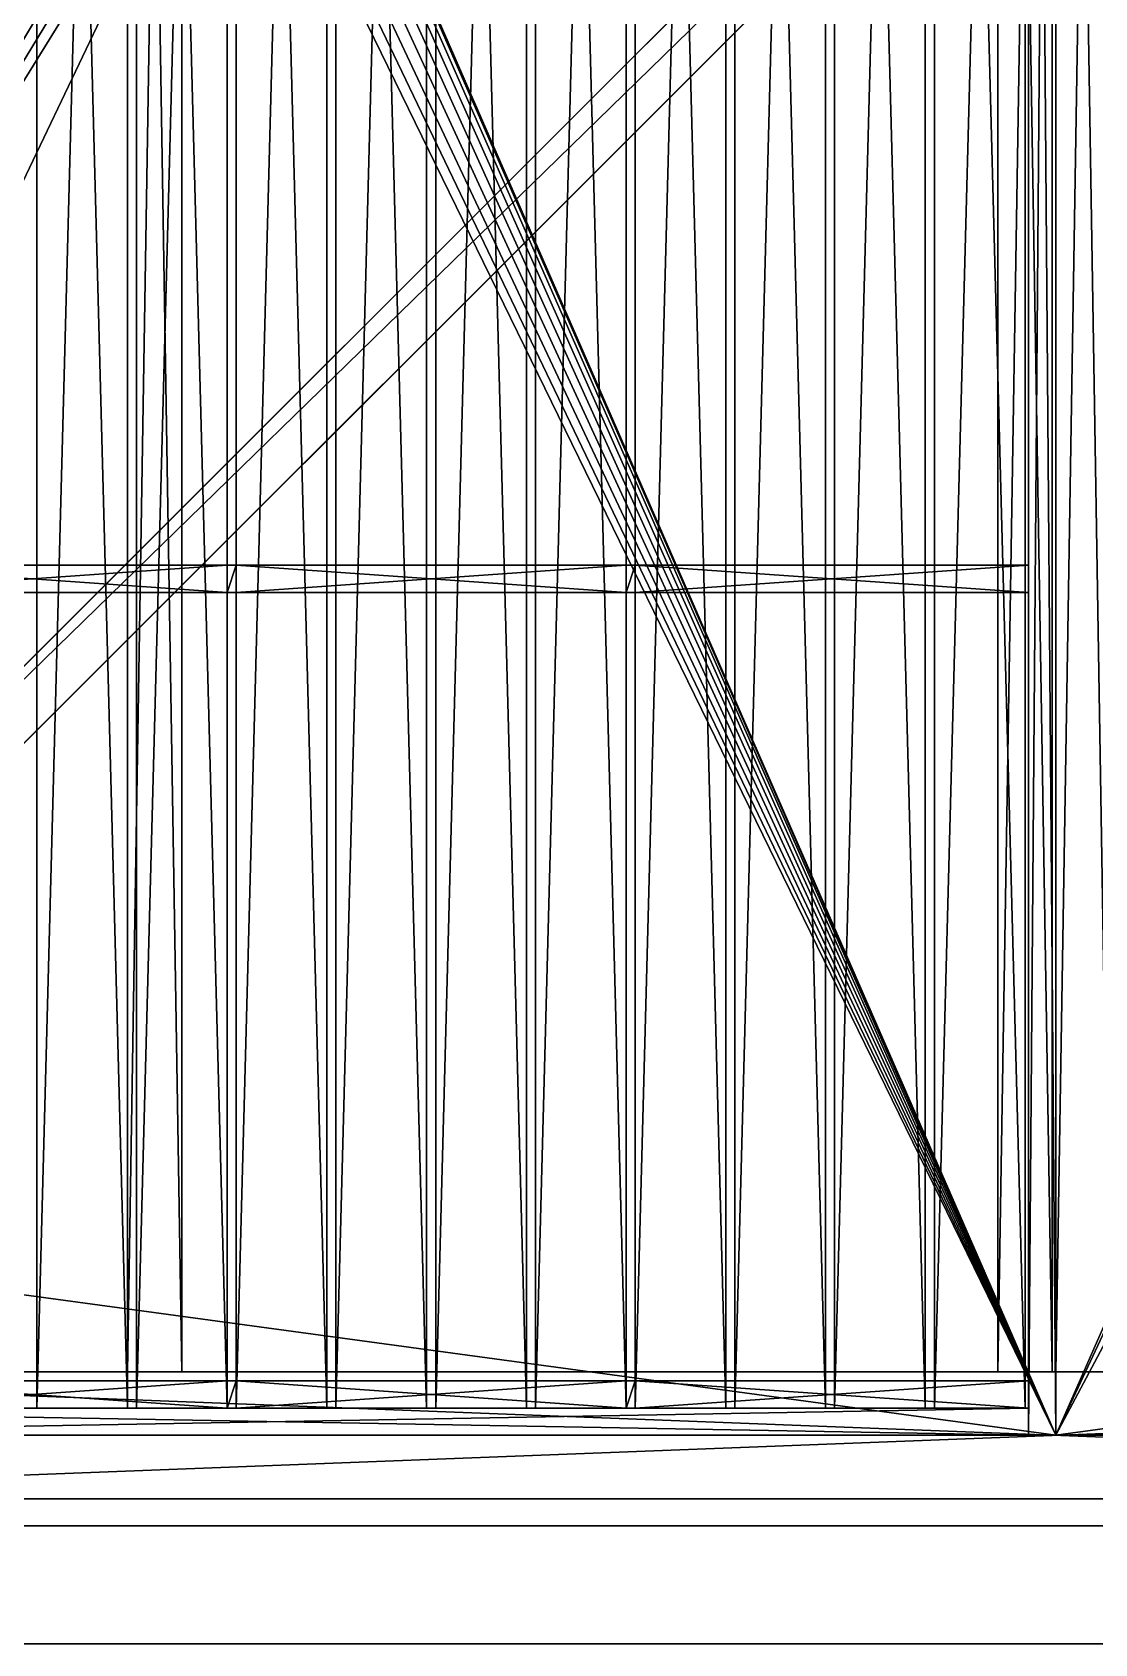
# Model space of a CAD drawing. Extents: x 0 to 301, y 0 to 108.
# Drawn here: x 25.51 to 54.81, y 0 to 44.45 of the extents above; entities that cross this region are included whole.
import ezdxf

# ---------------------------------------------------------------- set-up
doc = ezdxf.new("R2010")
doc.units = 0
doc.header["$MEASUREMENT"] = 0
doc.layers.get('0').update_dxf_attribs({"color": 13, "linetype": 'CONTINUOUS'})
for name, color, linetype in [('RATCHED_STRAPS', 134, 'CONTINUOUS'), ('SCAFFOLDING', 36, 'CONTINUOUS'), ('SUBFLOORS', 144, 'CONTINUOUS'), ('TOP_LAYER', 144, 'CONTINUOUS')]:
    doc.layers.add(name, color=color, linetype=linetype)

# ---------------------------------------------------------------- blocks, each defined once
blk = doc.blocks.new('4X4_7_7__LUMBER')
at = {"color": 0}
for p, q in [((0, 3.5, 3.5), (91, 3.5, 3.5)), ((0, 3.5), (91, 3.5)), ((0, 3.5, 3.5), (91, 3.5, 3.5)), ((0, 3.5), (91, 3.5)), ((91, 0, 3.5), (0, 0, 3.5)), ((91, 0), (0, 0)), ((91, 0, 3.5), (0, 0, 3.5)), ((91, 0), (0, 0))]:
    blk.add_line(p, q, dxfattribs=at)
at = {"color": 23}
mesh = blk.add_polyface(dxfattribs=at)
corners = [(0, 3.5, 3.5), (91, 3.5), (0, 3.5), (91, 3.5, 3.5)]
mesh.append_faces([[corners[k] for k in face] for face in [(0, 1, 2), (1, 0, 3)]], dxfattribs={"vtx0": -1, "color": 23})
mesh = blk.add_polyface(dxfattribs=at)
corners = [(91, 0, 3.5), (0, 3.5, 3.5), (0, 0, 3.5), (91, 3.5, 3.5)]
mesh.append_faces([[corners[k] for k in face] for face in [(0, 1, 2), (1, 0, 3)]], dxfattribs={"vtx0": -1, "color": 23})
mesh = blk.add_polyface(dxfattribs=at)
corners = [(91, 3.5), (0, 0), (0, 3.5), (91, 0)]
mesh.append_faces([[corners[k] for k in face] for face in [(0, 1, 2), (1, 0, 3)]], dxfattribs={"vtx0": -1, "color": 23})
mesh = blk.add_polyface(dxfattribs=at)
corners = [(91, 0, 3.5), (0, 0), (91, 0), (0, 0, 3.5)]
mesh.append_faces([[corners[k] for k in face] for face in [(0, 1, 2), (1, 0, 3)]], dxfattribs={"vtx0": -1, "color": 23})
blk = doc.blocks.new('RATCHED_STRAP')
at = {"color": 0}
for p, q in [((0, 0, 1.061), (84, 0, 85.061)), ((1.061, 0), (85.061, 0, 84))]:
    blk.add_line(p, q, dxfattribs=at)
mesh = blk.add_polyface(dxfattribs=at)
corners = [(0, 0, 1.061), (85.061, 0, 84), (1.061, 0), (84, 0, 85.061)]
mesh.append_faces([[corners[k] for k in face] for face in [(0, 1, 2), (1, 0, 3)]], dxfattribs={"vtx0": -1, "color": 0})
blk = doc.blocks.new('8X8_CANVAS')
at = {"color": 7}
for p, q in [((96, 0), (0, 0)), ((0, 0, 96), (96, 0, 96))]:
    blk.add_line(p, q, dxfattribs=at)
at = {"color": 254}
mesh = blk.add_polyface(dxfattribs=at)
corners = [(0, 0, 96), (96, 0), (0, 0), (96, 0, 96)]
mesh.append_faces([[corners[k] for k in face] for face in [(0, 1, 2), (1, 0, 3)]], dxfattribs={"vtx0": -1, "color": 254})
blk = doc.blocks.new('REDWOOD_2X4_FLOOR_JOIST')
at = {"color": 0}
for p, q in [((92.5, 1.5, 3.5), (0, 1.5, 3.5)), ((0, 1.5), (92.5, 1.5)), ((0, 1.5), (92.5, 1.5)), ((92.5, 1.5, 3.5), (0, 1.5, 3.5)), ((92.5, 1.5), (92.5, 1.5, 3.5)), ((92.5, 1.5), (92.5, 1.5, 3.5)), ((92.5, 1.5, 3.5), (92.5, 0, 3.5)), ((92.5, 1.5), (92.5, 0)), ((92.5, 1.5), (92.5, 0)), ((92.5, 1.5, 3.5), (92.5, 0, 3.5)), ((0, 0), (92.5, 0)), ((0, 0), (92.5, 0)), ((92.5, 0, 3.5), (0, 0, 3.5)), ((92.5, 0, 3.5), (0, 0, 3.5)), ((92.5, 0), (92.5, 0, 3.5)), ((92.5, 0), (92.5, 0, 3.5))]:
    blk.add_line(p, q, dxfattribs=at)
mesh = blk.add_polyface(dxfattribs=at)
corners = [(0, 1.5, 3.5), (92.5, 1.5), (0, 1.5), (92.5, 1.5, 3.5)]
mesh.append_faces([[corners[k] for k in face] for face in [(0, 1, 2), (1, 0, 3)]], dxfattribs={"vtx0": -1, "color": 0})
mesh = blk.add_polyface(dxfattribs=at)
corners = [(92.5, 1.5), (0, 0), (0, 1.5), (92.5, 0)]
mesh.append_faces([[corners[k] for k in face] for face in [(0, 1, 2), (1, 0, 3)]], dxfattribs={"vtx0": -1, "color": 0})
mesh = blk.add_polyface(dxfattribs=at)
corners = [(92.5, 0, 3.5), (0, 1.5, 3.5), (0, 0, 3.5), (92.5, 1.5, 3.5)]
mesh.append_faces([[corners[k] for k in face] for face in [(0, 1, 2), (1, 0, 3)]], dxfattribs={"vtx0": -1, "color": 0})
mesh = blk.add_polyface(dxfattribs=at)
corners = [(92.5, 1.5), (92.5, 0, 3.5), (92.5, 0), (92.5, 1.5, 3.5)]
mesh.append_faces([[corners[k] for k in face] for face in [(0, 1, 2), (1, 0, 3)]], dxfattribs={"vtx0": -1, "color": 0})
mesh = blk.add_polyface(dxfattribs=at)
corners = [(92.5, 0, 3.5), (0, 0), (92.5, 0), (0, 0, 3.5)]
mesh.append_faces([[corners[k] for k in face] for face in [(0, 1, 2), (1, 0, 3)]], dxfattribs={"vtx0": -1, "color": 0})
blk = doc.blocks.new('MARINE_GRADE_BALTIC_BIRCH_')
at = {"color": 0}
for p, q in [((0, 48.097), (96, 48.097)), ((0, 48.097, 0.75), (96, 48.097, 0.75)), ((0, 48.097, 0.75), (96, 48.097, 0.75)), ((0, 48.097), (96, 48.097)), ((96, 48.097), (96, 48.097, 0.75)), ((96, 48.097, 0.75), (96, 5.847, 0.75)), ((96, 48.097, 0.75), (96, 5.847, 0.75)), ((96, 48.097), (96, 5.847)), ((96, 48.097), (96, 48.097, 0.75)), ((96, 48.097), (96, 5.847))]:
    blk.add_line(p, q, dxfattribs=at)
mesh = blk.add_polyface(dxfattribs=at)
corners = [(0, 48.097, 0.75), (96, 48.097), (0, 48.097), (96, 48.097, 0.75)]
mesh.append_faces([[corners[k] for k in face] for face in [(0, 1, 2), (1, 0, 3)]], dxfattribs={"vtx0": -1, "color": 0})
mesh = blk.add_polyface(dxfattribs=at)
corners = [(90.25, 0.097, 0.75), (5.75, 5.847, 0.75), (5.75, 0.097, 0.75), (47.032, 24.256, 0.75), (46.743, 24.521, 0.75), (46.532, 24.851, 0.75), (46.414, 25.224, 0.75), (46.397, 25.616, 0.75), (47.379, 24.076, 0.75), (47.762, 23.991, 0.75), (48.153, 24.009, 0.75), (48.526, 24.127, 0.75), (48.856, 24.337, 0.75), (49.121, 24.626, 0.75), (49.301, 24.974, 0.75), (49.386, 25.356, 0.75), (0, 48.097, 0.75), (0, 5.847, 0.75), (47.257, 26.845, 0.75), (96, 48.097, 0.75), (46.926, 26.634, 0.75), (46.662, 26.345, 0.75), (46.481, 25.998, 0.75), (47.63, 26.963, 0.75), (48.021, 26.98, 0.75), (48.403, 26.896, 0.75), (48.751, 26.715, 0.75), (49.04, 26.451, 0.75), (49.25, 26.12, 0.75), (49.368, 25.747, 0.75), (90.25, 5.847, 0.75), (96, 5.847, 0.75)]
mesh.append_faces([[corners[k] for k in face] for face in [(0, 1, 2), (1, 16, 17), (19, 30, 31)]], dxfattribs={"vtx0": -1, "color": 0})
mesh.append_faces([[corners[k] for k in face] for face in [(3, 0, 8), (8, 0, 9), (9, 0, 10), (10, 0, 11), (11, 0, 12), (12, 0, 13), (13, 0, 14), (14, 0, 15), (16, 18, 19), (18, 1, 20), (20, 1, 21), (21, 1, 22), (22, 1, 7), (30, 15, 0)]], dxfattribs={"vtx0": -1, "vtx1": -1, "color": 0})
mesh.append_faces([[corners[k] for k in face] for face in [(1, 0, 3), (16, 1, 18), (19, 15, 30)]], dxfattribs={"vtx0": -1, "vtx1": -1, "vtx2": -1, "color": 0})
mesh.append_faces([[corners[k] for k in face] for face in [(1, 3, 4), (1, 4, 5), (1, 5, 6), (1, 6, 7), (19, 18, 23), (19, 23, 24), (19, 24, 25), (19, 25, 26), (19, 26, 27), (19, 27, 28), (19, 28, 29), (19, 29, 15)]], dxfattribs={"vtx0": -1, "vtx2": -1, "color": 0})
mesh = blk.add_polyface(dxfattribs=at)
corners = [(0, 48.097), (47.257, 26.845), (0, 5.847), (96, 48.097), (5.75, 5.847), (46.926, 26.634), (5.75, 0.097), (46.662, 26.345), (46.481, 25.998), (46.397, 25.616), (47.63, 26.963), (48.021, 26.98), (48.403, 26.896), (48.751, 26.715), (49.04, 26.451), (49.25, 26.12), (49.368, 25.747), (49.386, 25.356), (90.25, 5.847), (96, 5.847), (47.032, 24.256), (90.25, 0.097), (46.743, 24.521), (46.532, 24.851), (46.414, 25.224), (47.379, 24.076), (47.762, 23.991), (48.153, 24.009), (48.526, 24.127), (48.856, 24.337), (49.121, 24.626), (49.301, 24.974)]
mesh.append_faces([[corners[k] for k in face] for face in [(18, 3, 19)]], dxfattribs={"vtx0": -1, "color": 0})
mesh.append_faces([[corners[k] for k in face] for face in [(0, 1, 2), (2, 1, 4), (4, 5, 6), (1, 3, 10), (10, 3, 11), (11, 3, 12), (12, 3, 13), (13, 3, 14), (14, 3, 15), (15, 3, 16), (16, 3, 17), (6, 20, 21), (20, 6, 22), (22, 6, 23), (23, 6, 24), (24, 6, 9), (21, 17, 18)]], dxfattribs={"vtx0": -1, "vtx1": -1, "color": 0})
mesh.append_faces([[corners[k] for k in face] for face in [(17, 3, 18)]], dxfattribs={"vtx0": -1, "vtx1": -1, "vtx2": -1, "color": 0})
mesh.append_faces([[corners[k] for k in face] for face in [(1, 0, 3), (4, 1, 5), (6, 5, 7), (6, 7, 8), (6, 8, 9), (21, 20, 25), (21, 25, 26), (21, 26, 27), (21, 27, 28), (21, 28, 29), (21, 29, 30), (21, 30, 31), (21, 31, 17)]], dxfattribs={"vtx0": -1, "vtx2": -1, "color": 0})
mesh = blk.add_polyface(dxfattribs=at)
corners = [(96, 48.097), (96, 5.847, 0.75), (96, 5.847), (96, 48.097, 0.75)]
mesh.append_faces([[corners[k] for k in face] for face in [(0, 1, 2), (1, 0, 3)]], dxfattribs={"vtx0": -1, "color": 0})
blk = doc.blocks.new('CEDAR_8X3X1')
at = {"color": 0}
for p, q in [((0.75, 2.5), (95.25, 2.5)), ((0.75, 2.5, 0.75), (95.25, 2.5, 0.75)), ((0.75, 2.5), (95.25, 2.5)), ((0.75, 2.5, 0.75), (95.25, 2.5, 0.75)), ((95.25, 2.5), (95.25, 0)), ((95.25, 2.5), (95.25, 2.5, 0.75)), ((95.25, 2.5, 0.75), (95.25, 0, 0.75)), ((95.25, 2.5), (95.25, 2.5, 0.75)), ((95.25, 2.5), (95.25, 0)), ((95.25, 2.5, 0.75), (95.25, 0, 0.75)), ((95.25, 0), (0.75, 0)), ((95.25, 0), (0.75, 0)), ((95.25, 0, 0.75), (0.75, 0, 0.75)), ((95.25, 0, 0.75), (0.75, 0, 0.75)), ((95.25, 0), (95.25, 0, 0.75)), ((95.25, 0), (95.25, 0, 0.75))]:
    blk.add_line(p, q, dxfattribs=at)
mesh = blk.add_polyface(dxfattribs=at)
corners = [(0.75, 2.5, 0.75), (95.25, 2.5), (0.75, 2.5), (95.25, 2.5, 0.75)]
mesh.append_faces([[corners[k] for k in face] for face in [(0, 1, 2), (1, 0, 3)]], dxfattribs={"vtx0": -1, "color": 0})
mesh = blk.add_polyface(dxfattribs=at)
corners = [(95.25, 2.5), (0.75, 0), (0.75, 2.5), (95.25, 0)]
mesh.append_faces([[corners[k] for k in face] for face in [(0, 1, 2), (1, 0, 3)]], dxfattribs={"vtx0": -1, "color": 0})
mesh = blk.add_polyface(dxfattribs=at)
corners = [(95.25, 0, 0.75), (0.75, 2.5, 0.75), (0.75, 0, 0.75), (95.25, 2.5, 0.75)]
mesh.append_faces([[corners[k] for k in face] for face in [(0, 1, 2), (1, 0, 3)]], dxfattribs={"vtx0": -1, "color": 0})
mesh = blk.add_polyface(dxfattribs=at)
corners = [(95.25, 2.5), (95.25, 0, 0.75), (95.25, 0), (95.25, 2.5, 0.75)]
mesh.append_faces([[corners[k] for k in face] for face in [(0, 1, 2), (1, 0, 3)]], dxfattribs={"vtx0": -1, "color": 0})
mesh = blk.add_polyface(dxfattribs=at)
corners = [(95.25, 0, 0.75), (0.75, 0), (95.25, 0), (0.75, 0, 0.75)]
mesh.append_faces([[corners[k] for k in face] for face in [(0, 1, 2), (1, 0, 3)]], dxfattribs={"vtx0": -1, "color": 0})
blk = doc.blocks.new('MARINE_GRADE_BIRCH_PLY')
at = {"color": 0}
for p, q in [((0.75, 46.597), (0, 46.597)), ((0, 46.597), (0, 46.597, 3.25)), ((0.75, 46.597, 3.25), (0, 46.597, 3.25)), ((0, 46.597, 3.25), (0, 5.097, 3.25)), ((0, 46.597), (0, 46.597, 3.25)), ((0, 5.097), (0, 46.597)), ((0, 5.097), (0, 46.597)), ((0.75, 46.597), (0, 46.597)), ((0.75, 46.597, 3.25), (0, 46.597, 3.25)), ((0, 46.597, 3.25), (0, 5.097, 3.25)), ((0.75, 46.597), (0.75, 46.597, 3.25)), ((0.75, 5.097), (0.75, 46.597)), ((0.75, 46.597, 3.25), (0.75, 5.097, 3.25)), ((0.75, 5.097), (0.75, 46.597)), ((0.75, 46.597), (0.75, 46.597, 3.25)), ((0.75, 46.597, 3.25), (0.75, 5.097, 3.25))]:
    blk.add_line(p, q, dxfattribs=at)
mesh = blk.add_polyface(dxfattribs=at)
corners = [(0, 46.597, 3.25), (0.75, 46.597), (0, 46.597), (0.75, 46.597, 3.25)]
mesh.append_faces([[corners[k] for k in face] for face in [(0, 1, 2), (1, 0, 3)]], dxfattribs={"vtx0": -1, "color": 0})
mesh = blk.add_polyface(dxfattribs=at)
corners = [(0, 46.597, 3.25), (0, 5.097), (0, 5.097, 3.25), (0, 46.597)]
mesh.append_faces([[corners[k] for k in face] for face in [(0, 1, 2), (1, 0, 3)]], dxfattribs={"vtx0": -1, "color": 0})
mesh = blk.add_polyface(dxfattribs=at)
corners = [(0.75, 46.597), (0, 5.097), (0, 46.597), (0.75, 5.097)]
mesh.append_faces([[corners[k] for k in face] for face in [(0, 1, 2), (1, 0, 3)]], dxfattribs={"vtx0": -1, "color": 0})
mesh = blk.add_polyface(dxfattribs=at)
corners = [(0.75, 5.097, 3.25), (0, 46.597, 3.25), (0, 5.097, 3.25), (0.75, 46.597, 3.25)]
mesh.append_faces([[corners[k] for k in face] for face in [(0, 1, 2), (1, 0, 3)]], dxfattribs={"vtx0": -1, "color": 0})
mesh = blk.add_polyface(dxfattribs=at)
corners = [(0.75, 46.597), (0.75, 5.097, 3.25), (0.75, 5.097), (0.75, 46.597, 3.25)]
mesh.append_faces([[corners[k] for k in face] for face in [(0, 1, 2), (1, 0, 3)]], dxfattribs={"vtx0": -1, "color": 0})
blk = doc.blocks.new('CEDAR_1X1_JOIST')
at = {"color": 0}
for p, q in [((0, 37.25, 0.75), (0, 48.097, 0.75)), ((0, 48.097, 0.75), (0.75, 48.097, 0.75)), ((0, 37.25), (0, 48.097)), ((0, 37.25, 0.75), (0, 48.097, 0.75)), ((0, 48.097), (0, 48.097, 0.75)), ((0, 48.097), (0.75, 48.097)), ((0, 48.097), (0, 48.097, 0.75)), ((0, 48.097, 0.75), (0.75, 48.097, 0.75)), ((0, 37.25), (0, 48.097)), ((0, 48.097), (0.75, 48.097)), ((0.75, 48.097, 0.75), (0.75, 37.25, 0.75)), ((0.75, 48.097), (0.75, 48.097, 0.75)), ((0.75, 48.097), (0.75, 37.25)), ((0.75, 48.097), (0.75, 48.097, 0.75)), ((0.75, 48.097, 0.75), (0.75, 37.25, 0.75)), ((0.75, 48.097), (0.75, 37.25)), ((0, 37.25, 0.75), (0.75, 37.25, 0.75)), ((0, 37.25, 0.75), (0, 37.25)), ((0, 37), (0, 37.25)), ((0, 37.25), (0.75, 37.25)), ((0, 37.25, 0.75), (0.75, 37.25, 0.75)), ((0, 37.25, 0.75), (0, 37.25)), ((0, 37.25), (0.75, 37.25)), ((0, 37.25), (0.75, 37.25)), ((0, 26.25, 0.75), (0, 37, 0.75)), ((0.75, 37, 0.75), (0, 37, 0.75)), ((0.75, 37), (0, 37)), ((0.75, 37, 0.75), (0, 37, 0.75)), ((0.75, 37), (0, 37)), ((0, 37, 0.75), (0, 37)), ((0, 26.25), (0, 37)), ((0, 26.25, 0.75), (0, 37, 0.75)), ((0, 37, 0.75), (0, 37)), ((0, 26.25), (0, 37)), ((0.75, 37), (0, 37)), ((0.75, 37.25), (0.75, 37)), ((0.75, 37.25, 0.75), (0.75, 37.25)), ((0.75, 37.25, 0.75), (0.75, 37.25)), ((0.75, 37, 0.75), (0.75, 26.25, 0.75)), ((0.75, 37, 0.75), (0.75, 37)), ((0.75, 37), (0.75, 26.25)), ((0.75, 37, 0.75), (0.75, 37)), ((0.75, 37, 0.75), (0.75, 26.25, 0.75)), ((0.75, 37), (0.75, 26.25)), ((0, 26.25, 0.75), (0.75, 26.25, 0.75)), ((0, 26.25, 0.75), (0, 26.25)), ((0, 26), (0, 26.25)), ((0, 26.25), (0.75, 26.25)), ((0, 26.25, 0.75), (0.75, 26.25, 0.75)), ((0, 26.25, 0.75), (0, 26.25)), ((0, 26.25), (0.75, 26.25)), ((0, 26.25), (0.75, 26.25)), ((0.75, 26.25), (0.75, 26)), ((0.75, 26.25, 0.75), (0.75, 26.25)), ((0.75, 26.25, 0.75), (0.75, 26.25)), ((0, 15.25, 0.75), (0, 26, 0.75)), ((0, 26, 0.75), (0.75, 26, 0.75)), ((0, 26), (0.75, 26)), ((0, 26, 0.75), (0.75, 26, 0.75)), ((0, 26), (0.75, 26)), ((0, 26, 0.75), (0, 26)), ((0, 15.25), (0, 26)), ((0, 15.25, 0.75), (0, 26, 0.75)), ((0, 26, 0.75), (0, 26)), ((0, 15.25), (0, 26)), ((0, 26), (0.75, 26)), ((0.75, 26, 0.75), (0.75, 15.25, 0.75)), ((0.75, 26, 0.75), (0.75, 26)), ((0.75, 26), (0.75, 15.25)), ((0.75, 26, 0.75), (0.75, 26)), ((0.75, 26, 0.75), (0.75, 15.25, 0.75)), ((0.75, 26), (0.75, 15.25))]:
    blk.add_line(p, q, dxfattribs=at)
mesh = blk.add_polyface(dxfattribs=at)
corners = [(0.75, 37.25, 0.75), (0, 48.097, 0.75), (0, 37.25, 0.75), (0.75, 48.097, 0.75)]
mesh.append_faces([[corners[k] for k in face] for face in [(0, 1, 2), (1, 0, 3)]], dxfattribs={"vtx0": -1, "color": 0})
mesh = blk.add_polyface(dxfattribs=at)
corners = [(0, 48.097, 0.75), (0, 37.25), (0, 37.25, 0.75), (0, 48.097)]
mesh.append_faces([[corners[k] for k in face] for face in [(0, 1, 2), (1, 0, 3)]], dxfattribs={"vtx0": -1, "color": 0})
mesh = blk.add_polyface(dxfattribs=at)
corners = [(0, 48.097, 0.75), (0.75, 48.097), (0, 48.097), (0.75, 48.097, 0.75)]
mesh.append_faces([[corners[k] for k in face] for face in [(0, 1, 2), (1, 0, 3)]], dxfattribs={"vtx0": -1, "color": 0})
mesh = blk.add_polyface(dxfattribs=at)
corners = [(0.75, 48.097), (0, 37.25), (0, 48.097), (0.75, 37.25)]
mesh.append_faces([[corners[k] for k in face] for face in [(0, 1, 2), (1, 0, 3)]], dxfattribs={"vtx0": -1, "color": 0})
mesh = blk.add_polyface(dxfattribs=at)
corners = [(0.75, 48.097), (0.75, 37.25, 0.75), (0.75, 37.25), (0.75, 48.097, 0.75)]
mesh.append_faces([[corners[k] for k in face] for face in [(0, 1, 2), (1, 0, 3)]], dxfattribs={"vtx0": -1, "color": 0})
mesh = blk.add_polyface(dxfattribs=at)
corners = [(0.75, 37), (0, 37.25), (0, 37), (0.75, 37.25)]
mesh.append_faces([[corners[k] for k in face] for face in [(0, 1, 2), (1, 0, 3)]], dxfattribs={"vtx0": -1, "color": 0})
mesh = blk.add_polyface(dxfattribs=at)
corners = [(0.75, 37.25, 0.75), (0, 37.25), (0.75, 37.25), (0, 37.25, 0.75)]
mesh.append_faces([[corners[k] for k in face] for face in [(0, 1, 2), (1, 0, 3)]], dxfattribs={"vtx0": -1, "color": 0})
mesh = blk.add_polyface(dxfattribs=at)
corners = [(0.75, 26.25, 0.75), (0, 37, 0.75), (0, 26.25, 0.75), (0.75, 37, 0.75)]
mesh.append_faces([[corners[k] for k in face] for face in [(0, 1, 2), (1, 0, 3)]], dxfattribs={"vtx0": -1, "color": 0})
mesh = blk.add_polyface(dxfattribs=at)
corners = [(0, 37, 0.75), (0.75, 37), (0, 37), (0.75, 37, 0.75)]
mesh.append_faces([[corners[k] for k in face] for face in [(0, 1, 2), (1, 0, 3)]], dxfattribs={"vtx0": -1, "color": 0})
mesh = blk.add_polyface(dxfattribs=at)
corners = [(0, 37, 0.75), (0, 26.25), (0, 26.25, 0.75), (0, 37)]
mesh.append_faces([[corners[k] for k in face] for face in [(0, 1, 2), (1, 0, 3)]], dxfattribs={"vtx0": -1, "color": 0})
mesh = blk.add_polyface(dxfattribs=at)
corners = [(0.75, 37), (0, 26.25), (0, 37), (0.75, 26.25)]
mesh.append_faces([[corners[k] for k in face] for face in [(0, 1, 2), (1, 0, 3)]], dxfattribs={"vtx0": -1, "color": 0})
mesh = blk.add_polyface(dxfattribs=at)
corners = [(0.75, 37), (0.75, 26.25, 0.75), (0.75, 26.25), (0.75, 37, 0.75)]
mesh.append_faces([[corners[k] for k in face] for face in [(0, 1, 2), (1, 0, 3)]], dxfattribs={"vtx0": -1, "color": 0})
mesh = blk.add_polyface(dxfattribs=at)
corners = [(0.75, 26), (0, 26.25), (0, 26), (0.75, 26.25)]
mesh.append_faces([[corners[k] for k in face] for face in [(0, 1, 2), (1, 0, 3)]], dxfattribs={"vtx0": -1, "color": 0})
mesh = blk.add_polyface(dxfattribs=at)
corners = [(0.75, 26.25, 0.75), (0, 26.25), (0.75, 26.25), (0, 26.25, 0.75)]
mesh.append_faces([[corners[k] for k in face] for face in [(0, 1, 2), (1, 0, 3)]], dxfattribs={"vtx0": -1, "color": 0})
at = {"color": 25}
mesh = blk.add_polyface(dxfattribs=at)
corners = [(0.75, 15.25, 0.75), (0, 26, 0.75), (0, 15.25, 0.75), (0.75, 26, 0.75)]
mesh.append_faces([[corners[k] for k in face] for face in [(0, 1, 2), (1, 0, 3)]], dxfattribs={"vtx0": -1, "color": 25})
at = {"color": 0}
mesh = blk.add_polyface(dxfattribs=at)
corners = [(0, 26, 0.75), (0.75, 26), (0, 26), (0.75, 26, 0.75)]
mesh.append_faces([[corners[k] for k in face] for face in [(0, 1, 2), (1, 0, 3)]], dxfattribs={"vtx0": -1, "color": 0})
at = {"color": 25}
mesh = blk.add_polyface(dxfattribs=at)
corners = [(0, 26, 0.75), (0, 15.25), (0, 15.25, 0.75), (0, 26)]
mesh.append_faces([[corners[k] for k in face] for face in [(0, 1, 2), (1, 0, 3)]], dxfattribs={"vtx0": -1, "color": 25})
at = {"color": 0}
mesh = blk.add_polyface(dxfattribs=at)
corners = [(0.75, 26), (0, 15.25), (0, 26), (0.75, 15.25)]
mesh.append_faces([[corners[k] for k in face] for face in [(0, 1, 2), (1, 0, 3)]], dxfattribs={"vtx0": -1, "color": 0})
at = {"color": 25}
mesh = blk.add_polyface(dxfattribs=at)
corners = [(0.75, 26), (0.75, 15.25, 0.75), (0.75, 15.25), (0.75, 26, 0.75)]
mesh.append_faces([[corners[k] for k in face] for face in [(0, 1, 2), (1, 0, 3)]], dxfattribs={"vtx0": -1, "color": 25})
blk = doc.blocks.new('MARINE_GRADE_BIRCH_PLY_8_0')
at = {"color": 0}
for p, q in [((0, 0.75, 3.25), (96, 0.75, 3.25)), ((96, 0.75), (0, 0.75)), ((0, 0.75, 3.25), (96, 0.75, 3.25)), ((96, 0.75), (0, 0.75)), ((96, 0, 3.25), (96, 0.75, 3.25)), ((96, 0), (96, 0.75)), ((96, 0.75, 3.25), (96, 0.75)), ((96, 0, 3.25), (96, 0.75, 3.25)), ((96, 0.75, 3.25), (96, 0.75)), ((96, 0), (96, 0.75)), ((0, 0, 3.25), (96, 0, 3.25)), ((96, 0), (0, 0)), ((0, 0, 3.25), (96, 0, 3.25)), ((96, 0), (0, 0)), ((96, 0, 3.25), (96, 0)), ((96, 0, 3.25), (96, 0))]:
    blk.add_line(p, q, dxfattribs=at)
mesh = blk.add_polyface(dxfattribs=at)
corners = [(96, 0, 3.25), (0, 0.75, 3.25), (0, 0, 3.25), (96, 0.75, 3.25)]
mesh.append_faces([[corners[k] for k in face] for face in [(0, 1, 2), (1, 0, 3)]], dxfattribs={"vtx0": -1, "color": 0})
mesh = blk.add_polyface(dxfattribs=at)
corners = [(0, 0.75, 3.25), (96, 0.75), (0, 0.75), (96, 0.75, 3.25)]
mesh.append_faces([[corners[k] for k in face] for face in [(0, 1, 2), (1, 0, 3)]], dxfattribs={"vtx0": -1, "color": 0})
mesh = blk.add_polyface(dxfattribs=at)
corners = [(96, 0.75), (0, 0), (0, 0.75), (96, 0)]
mesh.append_faces([[corners[k] for k in face] for face in [(0, 1, 2), (1, 0, 3)]], dxfattribs={"vtx0": -1, "color": 0})
mesh = blk.add_polyface(dxfattribs=at)
corners = [(96, 0.75), (96, 0, 3.25), (96, 0), (96, 0.75, 3.25)]
mesh.append_faces([[corners[k] for k in face] for face in [(0, 1, 2), (1, 0, 3)]], dxfattribs={"vtx0": -1, "color": 0})
mesh = blk.add_polyface(dxfattribs=at)
corners = [(96, 0, 3.25), (0, 0), (96, 0), (0, 0, 3.25)]
mesh.append_faces([[corners[k] for k in face] for face in [(0, 1, 2), (1, 0, 3)]], dxfattribs={"vtx0": -1, "color": 0})
blk = doc.blocks.new('CEDAR_1X1_JOIST_1')
at = {"color": 0}
for p, q in [((0, 37.25, 0.75), (0, 48.097, 0.75)), ((0, 48.097, 0.75), (0.75, 48.097, 0.75)), ((0, 37.25), (0, 48.097)), ((0, 37.25, 0.75), (0, 48.097, 0.75)), ((0, 48.097), (0, 48.097, 0.75)), ((0, 48.097), (0.75, 48.097)), ((0, 48.097), (0, 48.097, 0.75)), ((0, 48.097, 0.75), (0.75, 48.097, 0.75)), ((0, 37.25), (0, 48.097)), ((0, 48.097), (0.75, 48.097)), ((0.75, 48.097, 0.75), (0.75, 37.25, 0.75)), ((0.75, 48.097), (0.75, 48.097, 0.75)), ((0.75, 48.097), (0.75, 37.25)), ((0.75, 48.097), (0.75, 48.097, 0.75)), ((0.75, 48.097, 0.75), (0.75, 37.25, 0.75)), ((0.75, 48.097), (0.75, 37.25)), ((0, 37.25, 0.75), (0.75, 37.25, 0.75)), ((0, 37.25, 0.75), (0, 37.25)), ((0, 37), (0, 37.25)), ((0, 37.25), (0.75, 37.25)), ((0, 37.25, 0.75), (0.75, 37.25, 0.75)), ((0, 37.25, 0.75), (0, 37.25)), ((0, 37.25), (0.75, 37.25)), ((0, 37.25), (0.75, 37.25)), ((0, 26.25, 0.75), (0, 37, 0.75)), ((0.75, 37, 0.75), (0, 37, 0.75)), ((0.75, 37), (0, 37)), ((0.75, 37, 0.75), (0, 37, 0.75)), ((0.75, 37), (0, 37)), ((0, 37, 0.75), (0, 37)), ((0, 26.25), (0, 37)), ((0, 26.25, 0.75), (0, 37, 0.75)), ((0, 37, 0.75), (0, 37)), ((0, 26.25), (0, 37)), ((0.75, 37), (0, 37)), ((0.75, 37.25), (0.75, 37)), ((0.75, 37.25, 0.75), (0.75, 37.25)), ((0.75, 37.25, 0.75), (0.75, 37.25)), ((0.75, 37, 0.75), (0.75, 26.25, 0.75)), ((0.75, 37, 0.75), (0.75, 37)), ((0.75, 37), (0.75, 26.25)), ((0.75, 37, 0.75), (0.75, 37)), ((0.75, 37, 0.75), (0.75, 26.25, 0.75)), ((0.75, 37), (0.75, 26.25)), ((0, 26.25, 0.75), (0.75, 26.25, 0.75)), ((0, 26.25, 0.75), (0, 26.25)), ((0, 26), (0, 26.25)), ((0, 26.25), (0.75, 26.25)), ((0, 26.25, 0.75), (0.75, 26.25, 0.75)), ((0, 26.25, 0.75), (0, 26.25)), ((0, 26.25), (0.75, 26.25)), ((0, 26.25), (0.75, 26.25)), ((0.75, 26.25), (0.75, 26)), ((0.75, 26.25, 0.75), (0.75, 26.25)), ((0.75, 26.25, 0.75), (0.75, 26.25)), ((0, 15.25, 0.75), (0, 26, 0.75)), ((0, 26, 0.75), (0.75, 26, 0.75)), ((0, 26), (0.75, 26)), ((0, 26, 0.75), (0.75, 26, 0.75)), ((0, 26), (0.75, 26)), ((0, 26, 0.75), (0, 26)), ((0, 15.25), (0, 26)), ((0, 15.25, 0.75), (0, 26, 0.75)), ((0, 26, 0.75), (0, 26)), ((0, 15.25), (0, 26)), ((0, 26), (0.75, 26)), ((0.75, 26, 0.75), (0.75, 15.25, 0.75)), ((0.75, 26, 0.75), (0.75, 26)), ((0.75, 26), (0.75, 15.25)), ((0.75, 26, 0.75), (0.75, 26)), ((0.75, 26, 0.75), (0.75, 15.25, 0.75)), ((0.75, 26), (0.75, 15.25))]:
    blk.add_line(p, q, dxfattribs=at)
mesh = blk.add_polyface(dxfattribs=at)
corners = [(0.75, 37.25, 0.75), (0, 48.097, 0.75), (0, 37.25, 0.75), (0.75, 48.097, 0.75)]
mesh.append_faces([[corners[k] for k in face] for face in [(0, 1, 2), (1, 0, 3)]], dxfattribs={"vtx0": -1, "color": 0})
mesh = blk.add_polyface(dxfattribs=at)
corners = [(0, 48.097, 0.75), (0, 37.25), (0, 37.25, 0.75), (0, 48.097)]
mesh.append_faces([[corners[k] for k in face] for face in [(0, 1, 2), (1, 0, 3)]], dxfattribs={"vtx0": -1, "color": 0})
mesh = blk.add_polyface(dxfattribs=at)
corners = [(0, 48.097, 0.75), (0.75, 48.097), (0, 48.097), (0.75, 48.097, 0.75)]
mesh.append_faces([[corners[k] for k in face] for face in [(0, 1, 2), (1, 0, 3)]], dxfattribs={"vtx0": -1, "color": 0})
mesh = blk.add_polyface(dxfattribs=at)
corners = [(0.75, 48.097), (0, 37.25), (0, 48.097), (0.75, 37.25)]
mesh.append_faces([[corners[k] for k in face] for face in [(0, 1, 2), (1, 0, 3)]], dxfattribs={"vtx0": -1, "color": 0})
mesh = blk.add_polyface(dxfattribs=at)
corners = [(0.75, 48.097), (0.75, 37.25, 0.75), (0.75, 37.25), (0.75, 48.097, 0.75)]
mesh.append_faces([[corners[k] for k in face] for face in [(0, 1, 2), (1, 0, 3)]], dxfattribs={"vtx0": -1, "color": 0})
mesh = blk.add_polyface(dxfattribs=at)
corners = [(0.75, 37), (0, 37.25), (0, 37), (0.75, 37.25)]
mesh.append_faces([[corners[k] for k in face] for face in [(0, 1, 2), (1, 0, 3)]], dxfattribs={"vtx0": -1, "color": 0})
mesh = blk.add_polyface(dxfattribs=at)
corners = [(0.75, 37.25, 0.75), (0, 37.25), (0.75, 37.25), (0, 37.25, 0.75)]
mesh.append_faces([[corners[k] for k in face] for face in [(0, 1, 2), (1, 0, 3)]], dxfattribs={"vtx0": -1, "color": 0})
mesh = blk.add_polyface(dxfattribs=at)
corners = [(0.75, 26.25, 0.75), (0, 37, 0.75), (0, 26.25, 0.75), (0.75, 37, 0.75)]
mesh.append_faces([[corners[k] for k in face] for face in [(0, 1, 2), (1, 0, 3)]], dxfattribs={"vtx0": -1, "color": 0})
mesh = blk.add_polyface(dxfattribs=at)
corners = [(0, 37, 0.75), (0.75, 37), (0, 37), (0.75, 37, 0.75)]
mesh.append_faces([[corners[k] for k in face] for face in [(0, 1, 2), (1, 0, 3)]], dxfattribs={"vtx0": -1, "color": 0})
mesh = blk.add_polyface(dxfattribs=at)
corners = [(0, 37, 0.75), (0, 26.25), (0, 26.25, 0.75), (0, 37)]
mesh.append_faces([[corners[k] for k in face] for face in [(0, 1, 2), (1, 0, 3)]], dxfattribs={"vtx0": -1, "color": 0})
mesh = blk.add_polyface(dxfattribs=at)
corners = [(0.75, 37), (0, 26.25), (0, 37), (0.75, 26.25)]
mesh.append_faces([[corners[k] for k in face] for face in [(0, 1, 2), (1, 0, 3)]], dxfattribs={"vtx0": -1, "color": 0})
mesh = blk.add_polyface(dxfattribs=at)
corners = [(0.75, 37), (0.75, 26.25, 0.75), (0.75, 26.25), (0.75, 37, 0.75)]
mesh.append_faces([[corners[k] for k in face] for face in [(0, 1, 2), (1, 0, 3)]], dxfattribs={"vtx0": -1, "color": 0})
mesh = blk.add_polyface(dxfattribs=at)
corners = [(0.75, 26), (0, 26.25), (0, 26), (0.75, 26.25)]
mesh.append_faces([[corners[k] for k in face] for face in [(0, 1, 2), (1, 0, 3)]], dxfattribs={"vtx0": -1, "color": 0})
mesh = blk.add_polyface(dxfattribs=at)
corners = [(0.75, 26.25, 0.75), (0, 26.25), (0.75, 26.25), (0, 26.25, 0.75)]
mesh.append_faces([[corners[k] for k in face] for face in [(0, 1, 2), (1, 0, 3)]], dxfattribs={"vtx0": -1, "color": 0})
at = {"color": 25}
mesh = blk.add_polyface(dxfattribs=at)
corners = [(0.75, 15.25, 0.75), (0, 26, 0.75), (0, 15.25, 0.75), (0.75, 26, 0.75)]
mesh.append_faces([[corners[k] for k in face] for face in [(0, 1, 2), (1, 0, 3)]], dxfattribs={"vtx0": -1, "color": 25})
at = {"color": 0}
mesh = blk.add_polyface(dxfattribs=at)
corners = [(0, 26, 0.75), (0.75, 26), (0, 26), (0.75, 26, 0.75)]
mesh.append_faces([[corners[k] for k in face] for face in [(0, 1, 2), (1, 0, 3)]], dxfattribs={"vtx0": -1, "color": 0})
at = {"color": 25}
mesh = blk.add_polyface(dxfattribs=at)
corners = [(0, 26, 0.75), (0, 15.25), (0, 15.25, 0.75), (0, 26)]
mesh.append_faces([[corners[k] for k in face] for face in [(0, 1, 2), (1, 0, 3)]], dxfattribs={"vtx0": -1, "color": 25})
at = {"color": 0}
mesh = blk.add_polyface(dxfattribs=at)
corners = [(0.75, 26), (0, 15.25), (0, 26), (0.75, 15.25)]
mesh.append_faces([[corners[k] for k in face] for face in [(0, 1, 2), (1, 0, 3)]], dxfattribs={"vtx0": -1, "color": 0})
at = {"color": 25}
mesh = blk.add_polyface(dxfattribs=at)
corners = [(0.75, 26), (0.75, 15.25, 0.75), (0.75, 15.25), (0.75, 26, 0.75)]
mesh.append_faces([[corners[k] for k in face] for face in [(0, 1, 2), (1, 0, 3)]], dxfattribs={"vtx0": -1, "color": 25})
blk = doc.blocks.new('SHOWER_PAN')
at = {"color": 0}
for name, p in [('MARINE_GRADE_BALTIC_BIRCH_', (0, -0.097, 3.5)), ('MARINE_GRADE_BIRCH_PLY_8_0', (0, 47.25, 4.25)), ('REDWOOD_2X4_FLOOR_JOIST', (1.75, 46.403)), ('MARINE_GRADE_BIRCH_PLY', (95.25, 0.653, 4.25)), ('REDWOOD_2X4_FLOOR_JOIST', (1.75, 22.403))]:
    blk.add_blockref(name, p, dxfattribs=at)
at = {"color": 25}
for name, p in [('CEDAR_1X1_JOIST_1', (72, -0.847, 4.25)), ('CEDAR_1X1_JOIST', (94.5, -0.847, 4.25))]:
    blk.add_blockref(name, p, dxfattribs=at)
at = {"layer": 'TOP_LAYER', "color": 25}
for p in [(0, 44.653, 5), (0, 41.903, 5), (0, 39.153, 5), (0, 36.403, 5), (0, 33.653, 5), (0, 30.903, 5), (0, 28.153, 5), (0, 25.403, 5), (0, 22.653, 5), (0, 19.903, 5)]:
    blk.add_blockref('CEDAR_8X3X1', p, dxfattribs=at)
blk = doc.blocks.new('FLOOR_STRUT')
at = {"layer": 'SCAFFOLDING', "color": 0}
for p, q in [((92.5, 1.5, 3.5), (92.5, 0, 3.5)), ((92.5, 0), (92.5, 1.5)), ((92.5, 0), (92.5, 1.5)), ((92.5, 1.5, 3.5), (92.5, 0, 3.5)), ((0, 0, 3.5), (92.5, 0, 3.5)), ((0, 0), (92.5, 0)), ((0, 0), (92.5, 0)), ((0, 0, 3.5), (92.5, 0, 3.5)), ((92.5, 0, 3.5), (92.5, 0)), ((92.5, 0, 3.5), (92.5, 0))]:
    blk.add_line(p, q, dxfattribs=at)
mesh = blk.add_polyface(dxfattribs=at)
corners = [(92.5, 0, 3.5), (0, 1.5, 3.5), (0, 0, 3.5), (92.5, 1.5, 3.5)]
mesh.append_faces([[corners[k] for k in face] for face in [(0, 1, 2), (1, 0, 3)]], dxfattribs={"vtx0": -1, "color": 0})
mesh = blk.add_polyface(dxfattribs=at)
corners = [(92.5, 1.5), (0, 0), (0, 1.5), (92.5, 0)]
mesh.append_faces([[corners[k] for k in face] for face in [(0, 1, 2), (1, 0, 3)]], dxfattribs={"vtx0": -1, "color": 0})
mesh = blk.add_polyface(dxfattribs=at)
corners = [(92.5, 1.5), (92.5, 0, 3.5), (92.5, 0), (92.5, 1.5, 3.5)]
mesh.append_faces([[corners[k] for k in face] for face in [(0, 1, 2), (1, 0, 3)]], dxfattribs={"vtx0": -1, "color": 0})
mesh = blk.add_polyface(dxfattribs=at)
corners = [(92.5, 0, 3.5), (0, 0), (92.5, 0), (0, 0, 3.5)]
mesh.append_faces([[corners[k] for k in face] for face in [(0, 1, 2), (1, 0, 3)]], dxfattribs={"vtx0": -1, "color": 0})
blk = doc.blocks.new('4X8__SUBFLOOR_PIECE')
at = {"color": 0}
for p, q in [((0, 48), (96, 48)), ((0, 48, 0.75), (96, 48, 0.75)), ((0, 48), (96, 48)), ((0, 48, 0.75), (96, 48, 0.75)), ((96, 48), (96, 48, 0.75)), ((96, 48), (96, 5.75)), ((96, 48), (96, 5.75)), ((96, 48), (96, 48, 0.75)), ((96, 48, 0.75), (96, 5.75, 0.75)), ((96, 48, 0.75), (96, 5.75, 0.75))]:
    blk.add_line(p, q, dxfattribs=at)
mesh = blk.add_polyface(dxfattribs=at)
corners = [(0, 48, 0.75), (96, 48), (0, 48), (96, 48, 0.75)]
mesh.append_faces([[corners[k] for k in face] for face in [(0, 1, 2), (1, 0, 3)]], dxfattribs={"vtx0": -1, "color": 0})
mesh = blk.add_polyface(dxfattribs=at)
corners = [(96, 48), (0, 5.75), (0, 48), (5.75, 5.75), (5.75, 0), (90.25, 5.75), (96, 5.75), (90.25, 0)]
mesh.append_faces([[corners[k] for k in face] for face in [(0, 1, 2), (5, 0, 6)]], dxfattribs={"vtx0": -1, "color": 0})
mesh.append_faces([[corners[k] for k in face] for face in [(1, 0, 3), (3, 0, 4)]], dxfattribs={"vtx0": -1, "vtx1": -1, "color": 0})
mesh.append_faces([[corners[k] for k in face] for face in [(4, 0, 5)]], dxfattribs={"vtx0": -1, "vtx1": -1, "vtx2": -1, "color": 0})
mesh.append_faces([[corners[k] for k in face] for face in [(7, 4, 5)]], dxfattribs={"vtx1": -1, "color": 0})
mesh = blk.add_polyface(dxfattribs=at)
corners = [(90.25, 0, 0.75), (5.75, 5.75, 0.75), (5.75, 0, 0.75), (0, 48, 0.75), (0, 5.75, 0.75), (96, 48, 0.75), (90.25, 5.75, 0.75), (96, 5.75, 0.75)]
mesh.append_faces([[corners[k] for k in face] for face in [(0, 1, 2), (1, 3, 4), (5, 6, 7)]], dxfattribs={"vtx0": -1, "color": 0})
mesh.append_faces([[corners[k] for k in face] for face in [(3, 1, 5), (6, 1, 0)]], dxfattribs={"vtx0": -1, "vtx1": -1, "color": 0})
mesh.append_faces([[corners[k] for k in face] for face in [(5, 1, 6)]], dxfattribs={"vtx0": -1, "vtx1": -1, "vtx2": -1, "color": 0})
mesh = blk.add_polyface(dxfattribs=at)
corners = [(96, 48), (96, 5.75, 0.75), (96, 5.75), (96, 48, 0.75)]
mesh.append_faces([[corners[k] for k in face] for face in [(0, 1, 2), (1, 0, 3)]], dxfattribs={"vtx0": -1, "color": 0})
blk = doc.blocks.new('FLOOR_HALF')
at = {"layer": 'SCAFFOLDING', "color": 0}
blk.add_blockref('FLOOR_STRUT', (1.75, 0), dxfattribs=at)
at = {"layer": 'SUBFLOORS', "color": 0, "extrusion": (0, 0, -1), "zscale": -1, "rotation": 180}
blk.add_blockref('4X8__SUBFLOOR_PIECE', (0, 48, -3.5), dxfattribs=at)

msp = doc.modelspace()

# ---------------------------------------------------------------- block references
at = {"color": 0, "rotation": 270}
msp.add_blockref('SHOWER_PAN', (5.733, 101.75, 4), dxfattribs=at)
at = {"color": 0}
msp.add_blockref('8X8_CANVAS', (6.128, 0, 7.5), dxfattribs=at)
at = {"layer": 'RATCHED_STRAPS', "color": 0, "extrusion": (-1, 0, 2.77556e-17), "rotation": 180}
msp.add_blockref('RATCHED_STRAP', (-11.55, 104.25, -95.987), dxfattribs=at)
at = {"layer": 'RATCHED_STRAPS', "color": 0, "extrusion": (-4.02456e-16, -1, -1.8735e-16), "rotation": 180}
msp.add_blockref('RATCHED_STRAP', (95.987, 104.25, -96.611), dxfattribs=at)
at = {"layer": 'RATCHED_STRAPS', "color": 0}
msp.add_blockref('RATCHED_STRAP', (11.5, 3.25, 11.5), dxfattribs=at)
at = {"layer": 'SCAFFOLDING', "color": 0, "rotation": 270}
msp.add_blockref('FLOOR_HALF', (53.733, 101.75, 4), dxfattribs=at)
at = {"layer": 'SCAFFOLDING', "color": 0}
for p in [(8.25, 4, 100), (8.25, 4, 4)]:
    msp.add_blockref('4X4_7_7__LUMBER', p, dxfattribs=at)

doc.saveas('drawing.dxf')
